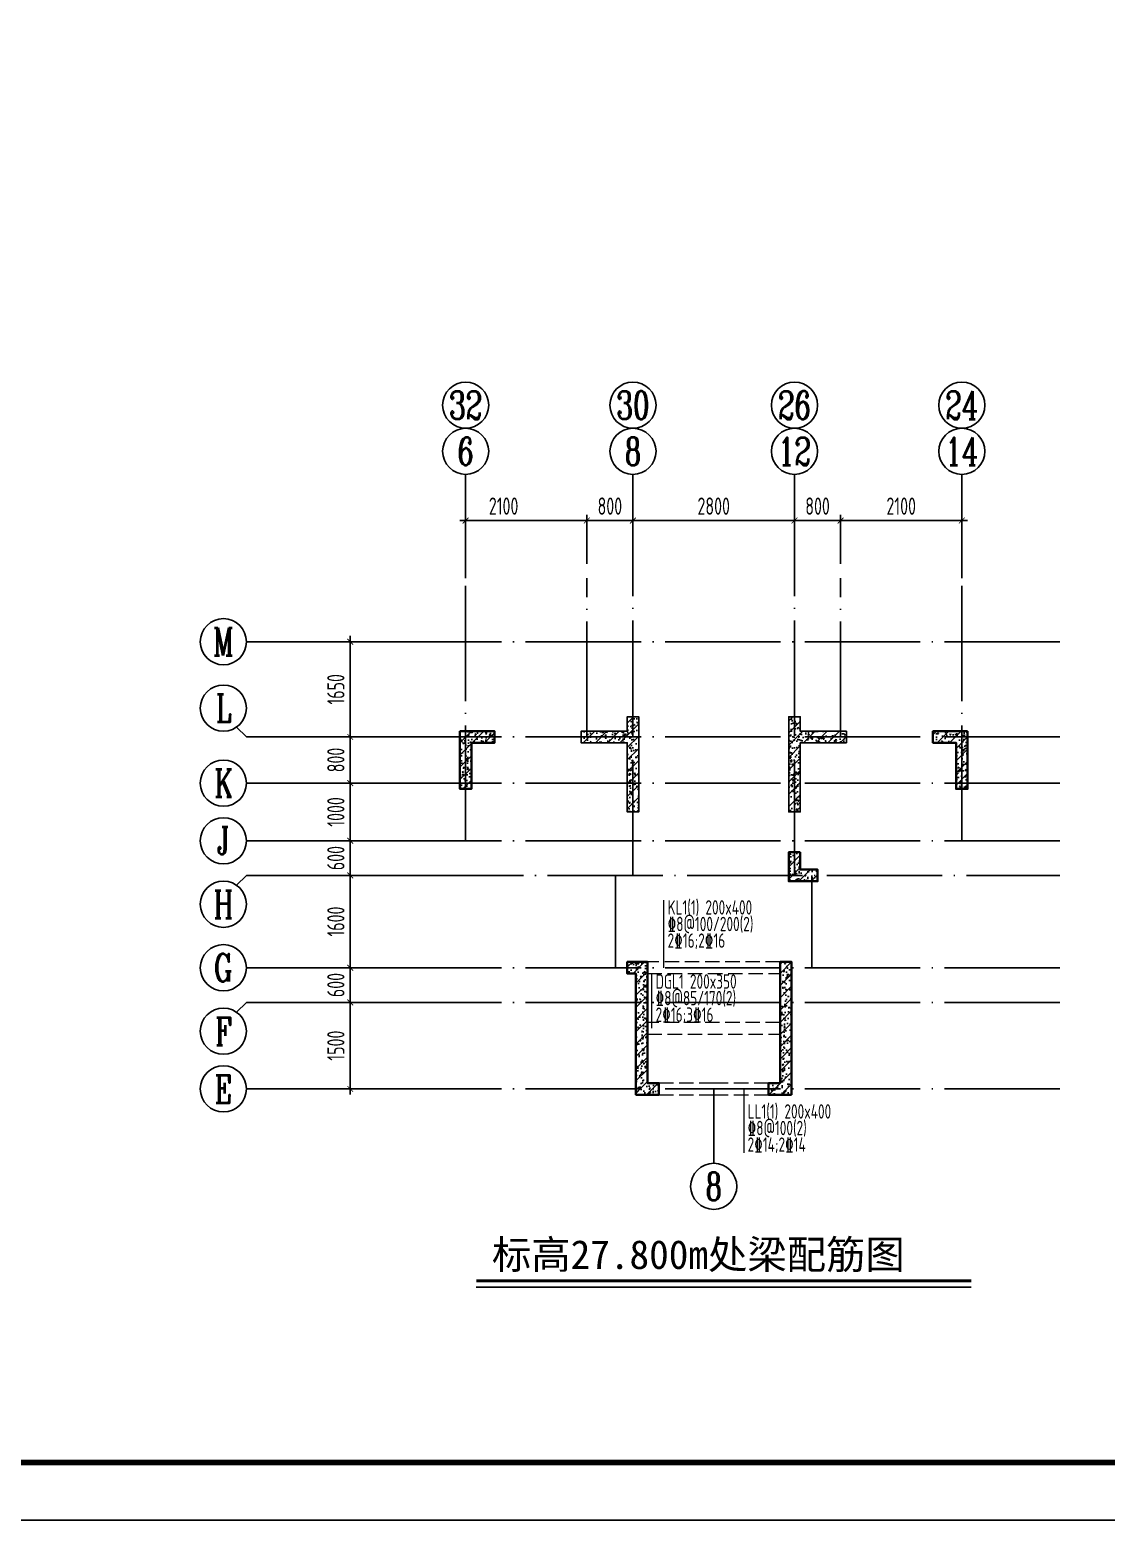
# Model space of a CAD drawing. Extents: x -812054 to 22247, y -644080 to 1003627.
# Drawn here: x -221337 to -202679, y -532076 to -506246 of the extents above; entities that cross this region are included whole.
import ezdxf
from ezdxf.enums import TextEntityAlignment as Align

# ---------------------------------------------------------------- set-up
doc = ezdxf.new("R2010")
doc.units = 0
doc.header["$LTSCALE"] = 1000
for name, pattern in [('__DASH', [0.35, 0.25, -0.1]), ('DASH', [0.35, 0.25, -0.1]), ('DOTE', [2.42, 2, -0.2, 0.02, -0.2])]:
    doc.linetypes.add(name, pattern=pattern)
doc.layers.get('0').update_dxf_attribs({"linetype": 'CONTINUOUS'})
doc.layers.get('DEFPOINTS').update_dxf_attribs({"linetype": 'CONTINUOUS'})
for name, color, linetype in [('-TK', 7, 'CONTINUOUS'), ('A-AXIS', 1, 'CONTINUOUS'), ('A-DOTE', 10, 'DOTE'), ('AXIS_NUM', 7, 'CONTINUOUS'), ('S-L主梁线', 4, 'DASH'), ('S-L梁编号', 6, 'CONTINUOUS'), ('S-L梁配筋', 7, 'CONTINUOUS'), ('S-Q墙填充', 252, 'CONTINUOUS'), ('S-Q墙实线', 6, 'CONTINUOUS'), ('S-Y一般标注', 3, 'CONTINUOUS'), ('S-Z柱填充', 252, 'CONTINUOUS'), ('S-Z柱实线', 6, 'CONTINUOUS'), ('S-引出线', 40, 'CONTINUOUS'), ('S-文字', 7, 'CONTINUOUS')]:
    doc.layers.add(name, color=color, linetype=linetype)
doc.styles.add('-宋体', font='', dxfattribs={"width": 0.7, "height": 300, "bigfont": '宋体.TTF'})
doc.styles.add('TSSD_Axis', font='complex.shx', dxfattribs={"width": 0.7, "bigfont": 'hztxt.shx'})
doc.styles.add('TSSD_DIMENSION', font='Tssdeng.shx', dxfattribs={"width": 0.7, "bigfont": 'tssdchn.shx'})
doc.styles.add('TSSD_REIN', font='tssdeng.shx', dxfattribs={"width": 0.7, "height": 300, "bigfont": 'tssdchn.shx'})
doc.styles.get('-宋体').set_extended_font_data('SimSun')
doc.dimstyles.new('TSSD_100_100', dxfattribs={"dimtxt": 300, "dimasz": 100, "dimexe": 100, "dimexo": 250, "dimgap": 100, "dimtad": 1, "dimdec": 0, "dimzin": 0, "dimdsep": 46, "dimtxsty": 'TSSD_DIMENSION', "dimblk": 'ARCHTICK', "dimcen": 0, "dimdle": 100, "dimclrt": 7, "dimadec": 0, "dimazin": 0, "dimtfac": 1, "dimtdec": 0, "dimtix": 1, "dimtmove": 2, "dimatfit": 3, "dimldrblk": 'ARCHTICK', "dimfxl": 1, "dimtolj": 1, "dimtzin": 0, "dimarcsym": 0})
pattern_1 = [(50, (-201055, -473108.2), (215.17805, -18.82564), [22.5, -247.5]), (355, (-201055, -473108.2), (-41.6254, 225.6576), [18, -198]), (100.4514, (-201037.07, -473109.78), (173.5528, 206.8319), [19.1221, -210.3426]), (46.1842, (-201055, -473048.2), (320.1723, -49.6557), [33.75, -371.25]), (96.6356, (-201028.32, -473052.35), (280.3988, 292.2354), [28.683, -315.514]), (351.1842, (-201055, -473048.2), (280.3986, 292.2356), [27, -297]), (21, (-201025, -473063.2), (179.0721, -120.78567), [22.5, -247.5]), (326, (-201025, -473063.2), (72.9946, 217.545), [18, -198]), (71.4514, (-201010.08, -473073.27), (252.0668, 96.75915), [19.1221, -210.3426]), (37.5, (-201055, -473108.21), (3.64796, 99.86816), [0, -195.6, 0, -201, 0, -198.75]), (7.5, (-201055, -473108.21), (78.92086, 118.32351), [0, -114.6, 0, -191.1, 0, -75.75]), (327.5, (-201121.9, -473108.21), (160.14673, -6.76646), [0, -75, 0, -234, 0, -310.5]), (317.5, (-201151.9, -473108.21), (174.95585, 30.0315), [0, -97.5, 0, -155.4, 0, -220.5]), (45, (-201055, -473108.2), (-106.066, 106.066), [])]
pattern_2 = [(50, (-206316.83, -305072.13), (215.17805, -18.82564), [22.5, -247.5]), (355, (-206316.83, -305072.13), (-41.6254, 225.65764), [18, -198]), (100.4514, (-206298.9, -305073.7), (173.55281, 206.83186), [19.12206, -210.34263]), (46.1842, (-206316.83, -305012.13), (320.1723, -49.6557), [33.75, -371.25]), (96.6356, (-206290.15, -305016.27), (280.3988, 292.23536), [28.6831, -315.5139]), (351.1842, (-206316.83, -305012.13), (280.3986, 292.2356), [27, -297]), (21, (-206286.83, -305027.13), (179.07212, -120.78567), [22.5, -247.5]), (326, (-206286.83, -305027.13), (72.9946, 217.54501), [18, -198]), (71.4514, (-206271.91, -305037.2), (252.06679, 96.75915), [19.12206, -210.34263]), (37.5, (-206316.834, -305072.13), (3.647957, 99.868156), [0, -195.6, 0, -201, 0, -198.75]), (7.5, (-206316.83, -305072.13), (78.92086, 118.323514), [0, -114.6, 0, -191.1, 0, -75.75]), (327.5, (-206383.73, -305072.13), (160.14673, -6.766462), [0, -75, 0, -234, 0, -310.5]), (317.5, (-206413.73, -305072.13), (174.95585, 30.031495), [0, -97.5, 0, -155.4, 0, -220.5]), (45, (-206316.83, -305072.13), (-106.06602, 106.06602), [])]

# ---------------------------------------------------------------- blocks, each defined once
blk = doc.blocks.new('A1')
blk.add_lwpolyline([(0, 59400), (0, 0), (84100, 0), (84100, 59400)], close=True)
at = {"const_width": 100}
blk.add_lwpolyline([(2500, 58400), (2500, 1000), (83100, 1000), (83100, 58400)], close=True, dxfattribs=at)
blk = doc.blocks.new('ts_axno')
at = {"color": 0, "linetype": 'ByBlock', "lineweight": -2}
blk.add_circle((0, 0), 0.5, dxfattribs=at)
at = {"color": 0, "linetype": 'ByBlock', "lineweight": -2, "style": 'TSSD_Axis', "width": 0.7}
blk.add_attdef('A', text='', height=0.6, dxfattribs=at).set_placement((0, 0), align=Align.MIDDLE_CENTER)
blk = doc.blocks.new('_ArchTick')
at = {"color": 0, "linetype": 'ByBlock', "const_width": 0.15}
blk.add_lwpolyline([(-0.5, -0.5), (0.5, 0.5)], dxfattribs=at)
blk = doc.blocks.new('*D3887')
at = {"layer": 'DEFPOINTS', "color": 0, "transparency": 16777216}
for p in [(-211682, -514751), (-213782, -515751), (-211682, -515751)]:
    blk.add_point(p, dxfattribs=at)
at = {"layer": 'S-Y一般标注', "color": 0, "lineweight": -2, "transparency": 16777216}
for p, q in [((-213882, -514751), (-211582, -514751)), ((-213782, -515501), (-213782, -514651)), ((-211682, -515501), (-211682, -514651))]:
    blk.add_line(p, q, dxfattribs=at)
at = {"layer": 'S-Y一般标注', "color": 0, "lineweight": -2, "transparency": 16777216, "xscale": 100, "yscale": 100, "zscale": 100, "rotation": 180}
blk.add_blockref('_ArchTick', (-213782, -514751), dxfattribs=at)
at = {"layer": 'S-Y一般标注', "color": 0, "lineweight": -2, "transparency": 16777216, "xscale": 100, "yscale": 100, "zscale": 100}
blk.add_blockref('_ArchTick', (-211682, -514751), dxfattribs=at)
at = {"layer": 'S-Y一般标注', "color": 7, "transparency": 16777216, "insert": (-213124, -514501), "char_height": 300, "attachment_point": 5, "style": 'TSSD_DIMENSION'}
blk.add_mtext('\\A1;2100', dxfattribs=at)
blk = doc.blocks.new('*D3888')
at = {"layer": 'DEFPOINTS', "color": 0, "transparency": 16777216}
for p in [(-208082, -514751), (-210882, -515751), (-208082, -515751)]:
    blk.add_point(p, dxfattribs=at)
at = {"layer": 'S-Y一般标注', "color": 0, "lineweight": -2, "transparency": 16777216}
for p, q in [((-210982, -514751), (-207982, -514751)), ((-210882, -515501), (-210882, -514651)), ((-208082, -515501), (-208082, -514651))]:
    blk.add_line(p, q, dxfattribs=at)
at = {"layer": 'S-Y一般标注', "color": 0, "lineweight": -2, "transparency": 16777216, "xscale": 100, "yscale": 100, "zscale": 100, "rotation": 180}
blk.add_blockref('_ArchTick', (-210882, -514751), dxfattribs=at)
at = {"layer": 'S-Y一般标注', "color": 0, "lineweight": -2, "transparency": 16777216, "xscale": 100, "yscale": 100, "zscale": 100}
blk.add_blockref('_ArchTick', (-208082, -514751), dxfattribs=at)
at = {"layer": 'S-Y一般标注', "color": 7, "transparency": 16777216, "insert": (-209482, -514501), "char_height": 300, "attachment_point": 5, "style": 'TSSD_DIMENSION'}
blk.add_mtext('\\A1;2800', dxfattribs=at)
blk = doc.blocks.new('*D3889')
at = {"layer": 'DEFPOINTS', "color": 0, "transparency": 16777216}
for p in [(-207282, -514751), (-208082, -515751), (-207282, -515751)]:
    blk.add_point(p, dxfattribs=at)
at = {"layer": 'S-Y一般标注', "color": 0, "lineweight": -2, "transparency": 16777216}
for p, q in [((-208182, -514751), (-207182, -514751)), ((-208082, -515501), (-208082, -514651)), ((-207282, -515501), (-207282, -514651))]:
    blk.add_line(p, q, dxfattribs=at)
at = {"layer": 'S-Y一般标注', "color": 0, "lineweight": -2, "transparency": 16777216, "xscale": 100, "yscale": 100, "zscale": 100, "rotation": 180}
blk.add_blockref('_ArchTick', (-208082, -514751), dxfattribs=at)
at = {"layer": 'S-Y一般标注', "color": 0, "lineweight": -2, "transparency": 16777216, "xscale": 100, "yscale": 100, "zscale": 100}
blk.add_blockref('_ArchTick', (-207282, -514751), dxfattribs=at)
at = {"layer": 'S-Y一般标注', "color": 7, "transparency": 16777216, "insert": (-207682, -514501), "char_height": 300, "attachment_point": 5, "style": 'TSSD_DIMENSION'}
blk.add_mtext('\\A1;800', dxfattribs=at)
blk = doc.blocks.new('*D3890')
at = {"layer": 'DEFPOINTS', "color": 0, "transparency": 16777216}
for p in [(-215782, -523101), (-214782, -523101), (-214782, -524601)]:
    blk.add_point(p, dxfattribs=at)
at = {"layer": 'S-Y一般标注', "color": 0, "lineweight": -2, "transparency": 16777216}
for p, q in [((-215782, -524701), (-215782, -523001)), ((-215032, -523101), (-215882, -523101)), ((-215032, -524601), (-215882, -524601))]:
    blk.add_line(p, q, dxfattribs=at)
at = {"layer": 'S-Y一般标注', "color": 0, "lineweight": -2, "transparency": 16777216, "xscale": 100, "yscale": 100, "zscale": 100}
for p, rotation in [((-215782, -523101), 90), ((-215782, -524601), 270)]:
    blk.add_blockref('_ArchTick', p, dxfattribs=dict(at, rotation=rotation))
at = {"layer": 'S-Y一般标注', "color": 7, "transparency": 16777216, "insert": (-216032, -523851), "char_height": 300, "attachment_point": 5, "rotation": 90, "style": 'TSSD_DIMENSION'}
blk.add_mtext('\\A1;1500', dxfattribs=at)
blk = doc.blocks.new('*D3891')
at = {"layer": 'DEFPOINTS', "color": 0, "transparency": 16777216}
for p in [(-215782, -522501), (-214782, -522501), (-214782, -523101)]:
    blk.add_point(p, dxfattribs=at)
at = {"layer": 'S-Y一般标注', "color": 0, "lineweight": -2, "transparency": 16777216}
for p, q in [((-215032, -522501), (-215882, -522501)), ((-215782, -522501), (-215782, -522401)), ((-215782, -523101), (-215782, -522501)), ((-215032, -523101), (-215882, -523101)), ((-215782, -523101), (-215782, -523201))]:
    blk.add_line(p, q, dxfattribs=at)
at = {"layer": 'S-Y一般标注', "color": 0, "lineweight": -2, "transparency": 16777216, "xscale": 100, "yscale": 100, "zscale": 100}
for p, rotation in [((-215782, -522501), 270), ((-215782, -523101), 90)]:
    blk.add_blockref('_ArchTick', p, dxfattribs=dict(at, rotation=rotation))
at = {"layer": 'S-Y一般标注', "color": 7, "transparency": 16777216, "insert": (-216032, -522801), "char_height": 300, "attachment_point": 5, "rotation": 90, "style": 'TSSD_DIMENSION'}
blk.add_mtext('\\A1;600', dxfattribs=at)
blk = doc.blocks.new('*D3892')
at = {"layer": 'DEFPOINTS', "color": 0, "transparency": 16777216}
for p in [(-215782, -520901), (-214782, -520901), (-214782, -522501)]:
    blk.add_point(p, dxfattribs=at)
at = {"layer": 'S-Y一般标注', "color": 0, "lineweight": -2, "transparency": 16777216}
for p, q in [((-215032, -520901), (-215882, -520901)), ((-215782, -522601), (-215782, -520801)), ((-215032, -522501), (-215882, -522501))]:
    blk.add_line(p, q, dxfattribs=at)
at = {"layer": 'S-Y一般标注', "color": 0, "lineweight": -2, "transparency": 16777216, "xscale": 100, "yscale": 100, "zscale": 100}
for p, rotation in [((-215782, -520901), 90), ((-215782, -522501), 270)]:
    blk.add_blockref('_ArchTick', p, dxfattribs=dict(at, rotation=rotation))
at = {"layer": 'S-Y一般标注', "color": 7, "transparency": 16777216, "insert": (-216032, -521701), "char_height": 300, "attachment_point": 5, "rotation": 90, "style": 'TSSD_DIMENSION'}
blk.add_mtext('\\A1;1600', dxfattribs=at)
blk = doc.blocks.new('*D3893')
at = {"layer": 'DEFPOINTS', "color": 0, "transparency": 16777216}
for p in [(-215782, -520301), (-214782, -520301), (-214782, -520901)]:
    blk.add_point(p, dxfattribs=at)
at = {"layer": 'S-Y一般标注', "color": 0, "lineweight": -2, "transparency": 16777216}
for p, q in [((-215782, -520301), (-215782, -520201)), ((-215032, -520301), (-215882, -520301)), ((-215782, -520901), (-215782, -520301)), ((-215032, -520901), (-215882, -520901)), ((-215782, -520901), (-215782, -521001))]:
    blk.add_line(p, q, dxfattribs=at)
at = {"layer": 'S-Y一般标注', "color": 0, "lineweight": -2, "transparency": 16777216, "xscale": 100, "yscale": 100, "zscale": 100}
for p, rotation in [((-215782, -520301), 270), ((-215782, -520901), 90)]:
    blk.add_blockref('_ArchTick', p, dxfattribs=dict(at, rotation=rotation))
at = {"layer": 'S-Y一般标注', "color": 7, "transparency": 16777216, "insert": (-216032, -520601), "char_height": 300, "attachment_point": 5, "rotation": 90, "style": 'TSSD_DIMENSION'}
blk.add_mtext('\\A1;600', dxfattribs=at)
blk = doc.blocks.new('*D3894')
at = {"layer": 'DEFPOINTS', "color": 0, "transparency": 16777216}
for p in [(-215782, -519301), (-214782, -519301), (-214782, -520301)]:
    blk.add_point(p, dxfattribs=at)
at = {"layer": 'S-Y一般标注', "color": 0, "lineweight": -2, "transparency": 16777216}
for p, q in [((-215032, -519301), (-215882, -519301)), ((-215782, -520401), (-215782, -519201)), ((-215032, -520301), (-215882, -520301))]:
    blk.add_line(p, q, dxfattribs=at)
at = {"layer": 'S-Y一般标注', "color": 0, "lineweight": -2, "transparency": 16777216, "xscale": 100, "yscale": 100, "zscale": 100}
for p, rotation in [((-215782, -519301), 90), ((-215782, -520301), 270)]:
    blk.add_blockref('_ArchTick', p, dxfattribs=dict(at, rotation=rotation))
at = {"layer": 'S-Y一般标注', "color": 7, "transparency": 16777216, "insert": (-216032, -519801), "char_height": 300, "attachment_point": 5, "rotation": 90, "style": 'TSSD_DIMENSION'}
blk.add_mtext('\\A1;1000', dxfattribs=at)
blk = doc.blocks.new('*D3895')
at = {"layer": 'DEFPOINTS', "color": 0, "transparency": 16777216}
for p in [(-215782, -518501), (-214782, -518501), (-214782, -519301)]:
    blk.add_point(p, dxfattribs=at)
at = {"layer": 'S-Y一般标注', "color": 0, "lineweight": -2, "transparency": 16777216}
for p, q in [((-215782, -519401), (-215782, -518401)), ((-215032, -518501), (-215882, -518501)), ((-215032, -519301), (-215882, -519301))]:
    blk.add_line(p, q, dxfattribs=at)
at = {"layer": 'S-Y一般标注', "color": 0, "lineweight": -2, "transparency": 16777216, "xscale": 100, "yscale": 100, "zscale": 100}
for p, rotation in [((-215782, -518501), 90), ((-215782, -519301), 270)]:
    blk.add_blockref('_ArchTick', p, dxfattribs=dict(at, rotation=rotation))
at = {"layer": 'S-Y一般标注', "color": 7, "transparency": 16777216, "insert": (-216032, -518901), "char_height": 300, "attachment_point": 5, "rotation": 90, "style": 'TSSD_DIMENSION'}
blk.add_mtext('\\A1;800', dxfattribs=at)
blk = doc.blocks.new('*D3896')
at = {"layer": 'DEFPOINTS', "color": 0, "transparency": 16777216}
for p in [(-210882, -514751), (-211682, -515751), (-210882, -515751)]:
    blk.add_point(p, dxfattribs=at)
at = {"layer": 'S-Y一般标注', "color": 0, "lineweight": -2, "transparency": 16777216}
for p, q in [((-211782, -514751), (-210782, -514751)), ((-211682, -515501), (-211682, -514651)), ((-210882, -515501), (-210882, -514651))]:
    blk.add_line(p, q, dxfattribs=at)
at = {"layer": 'S-Y一般标注', "color": 0, "lineweight": -2, "transparency": 16777216, "xscale": 100, "yscale": 100, "zscale": 100, "rotation": 180}
blk.add_blockref('_ArchTick', (-211682, -514751), dxfattribs=at)
at = {"layer": 'S-Y一般标注', "color": 0, "lineweight": -2, "transparency": 16777216, "xscale": 100, "yscale": 100, "zscale": 100}
blk.add_blockref('_ArchTick', (-210882, -514751), dxfattribs=at)
at = {"layer": 'S-Y一般标注', "color": 7, "transparency": 16777216, "insert": (-211282, -514501), "char_height": 300, "attachment_point": 5, "style": 'TSSD_DIMENSION'}
blk.add_mtext('\\A1;800', dxfattribs=at)
blk = doc.blocks.new('*D3897')
at = {"layer": 'DEFPOINTS', "color": 0, "transparency": 16777216}
for p in [(-205182, -514751), (-207282, -515751), (-205182, -515751)]:
    blk.add_point(p, dxfattribs=at)
at = {"layer": 'S-Y一般标注', "color": 0, "lineweight": -2, "transparency": 16777216}
for p, q in [((-207382, -514751), (-205082, -514751)), ((-207282, -515501), (-207282, -514651)), ((-205182, -515501), (-205182, -514651))]:
    blk.add_line(p, q, dxfattribs=at)
at = {"layer": 'S-Y一般标注', "color": 0, "lineweight": -2, "transparency": 16777216, "xscale": 100, "yscale": 100, "zscale": 100, "rotation": 180}
blk.add_blockref('_ArchTick', (-207282, -514751), dxfattribs=at)
at = {"layer": 'S-Y一般标注', "color": 0, "lineweight": -2, "transparency": 16777216, "xscale": 100, "yscale": 100, "zscale": 100}
blk.add_blockref('_ArchTick', (-205182, -514751), dxfattribs=at)
at = {"layer": 'S-Y一般标注', "color": 7, "transparency": 16777216, "insert": (-206232, -514501), "char_height": 300, "attachment_point": 5, "style": 'TSSD_DIMENSION'}
blk.add_mtext('\\A1;2100', dxfattribs=at)
blk = doc.blocks.new('*D3898')
at = {"layer": 'DEFPOINTS', "color": 0, "transparency": 16777216}
for p in [(-215782, -516851), (-214782, -516851), (-214782, -518501)]:
    blk.add_point(p, dxfattribs=at)
at = {"layer": 'S-Y一般标注', "color": 0, "lineweight": -2, "transparency": 16777216}
for p, q in [((-215032, -516851), (-215882, -516851)), ((-215782, -518601), (-215782, -516751)), ((-215032, -518501), (-215882, -518501))]:
    blk.add_line(p, q, dxfattribs=at)
at = {"layer": 'S-Y一般标注', "color": 0, "lineweight": -2, "transparency": 16777216, "xscale": 100, "yscale": 100, "zscale": 100}
for p, rotation in [((-215782, -516851), 90), ((-215782, -518501), 270)]:
    blk.add_blockref('_ArchTick', p, dxfattribs=dict(at, rotation=rotation))
at = {"layer": 'S-Y一般标注', "color": 7, "transparency": 16777216, "insert": (-216032, -517676), "char_height": 300, "attachment_point": 5, "rotation": 90, "style": 'TSSD_DIMENSION'}
blk.add_mtext('\\A1;1650', dxfattribs=at)

msp = doc.modelspace()

# ---------------------------------------------------------------- hatches: boundary and pattern name
at = {"layer": 'S-Q墙填充'}
h = msp.add_hatch(dxfattribs=at)
h.set_pattern_fill('ARMORED', color=252, scale=30, style=0)
h.set_pattern_definition(pattern_1)
h.paths.add_polyline_path([(-213881.74, -518401.25), (-213281.82, -518401.25), (-213281.82, -518601.25), (-213681.74, -518601.25), (-213681.74, -519401.25), (-213881.74, -519401.25)])
h = msp.add_hatch(dxfattribs=at)
h.set_pattern_fill('ARMORED', color=252, scale=30, style=0)
h.set_pattern_definition(pattern_2)
h.paths.add_polyline_path([(-210781.74, -518501.25), (-210781.74, -518151.25), (-210981.74, -518151.25), (-210981.74, -518401.25), (-211781.86, -518401.25), (-211781.86, -518601.25), (-210981.74, -518601.25), (-210981.74, -519801.25), (-210781.74, -519801.25)])
h = msp.add_hatch(dxfattribs=at)
h.set_pattern_fill('ARMORED', color=252, scale=30, style=0)
h.set_pattern_definition(pattern_2)
h.paths.add_polyline_path([(-208181.74, -518501.25), (-208181.74, -519801.25), (-207981.74, -519801.25), (-207981.74, -518601.25), (-207182.13, -518601.25), (-207182.13, -518401.25), (-207981.74, -518401.25), (-207981.74, -518151.25), (-208181.74, -518151.25)])
h = msp.add_hatch(dxfattribs=at)
h.set_pattern_fill('ARMORED', color=252, scale=30, style=0)
h.set_pattern_definition(pattern_1)
h.paths.add_polyline_path([(-205081.74, -518401.25), (-205681.65, -518401.25), (-205681.65, -518601.25), (-205281.74, -518601.25), (-205281.74, -519401.25), (-205081.74, -519401.25)])
h = msp.add_hatch(dxfattribs=at)
h.set_pattern_fill('ARMORED', color=252, scale=30, style=0)
h.set_pattern_definition(pattern_1)
h.paths.add_polyline_path([(-210631.74, -522401.25), (-210981.74, -522401.25), (-210981.74, -522601.25), (-210831.74, -522601.25), (-210831.74, -523101.24), (-210831.74, -523551.25), (-210831.74, -524701.25), (-210431.74, -524701.25), (-210431.74, -524501.25), (-210631.74, -524501.25), (-210631.74, -523551.25), (-210631.74, -523101.24)])
h = msp.add_hatch(dxfattribs=at)
h.set_pattern_fill('ARMORED', color=252, scale=30, style=0)
h.set_pattern_definition(pattern_1)
h.paths.add_polyline_path([(-208131.74, -524701.25), (-208131.74, -523551.25), (-208131.74, -523101.24), (-208131.74, -522401.25), (-208331.74, -522401.25), (-208331.74, -523101.24), (-208331.74, -523551.25), (-208331.74, -524501.25), (-208531.74, -524501.25), (-208531.74, -524701.25)])
at = {"layer": 'S-Z柱填充'}
h = msp.add_hatch(dxfattribs=at)
h.set_pattern_fill('ARMORED', color=252, scale=30, style=0)
h.set_pattern_definition(pattern_1)
h.paths.add_polyline_path([(-207981.74, -520500.98), (-208181.74, -520500.98), (-208181.74, -521000.98), (-207681.74, -521000.98), (-207681.74, -520800.98), (-207981.74, -520800.98)])

# ---------------------------------------------------------------- linework, layer by layer
at = {"layer": 'A-AXIS'}
for p, q in [((-213781.74, -515751.36), (-213781.74, -513951.36)), ((-210881.74, -515751.36), (-210881.74, -513951.36)), ((-208081.74, -515751.36), (-208081.74, -513951.36)), ((-205181.74, -515751.36), (-205181.74, -513951.36)), ((-214781.74, -516851.25), (-217581.74, -516851.25)), ((-217581.74, -518501.25), (-217753.35, -518329.63)), ((-214781.74, -518501.25), (-217581.74, -518501.25)), ((-214781.74, -519301.25), (-217581.74, -519301.25)), ((-214781.74, -520301.25), (-217581.74, -520301.25)), ((-217581.74, -520900.98), (-217753.35, -521072.59)), ((-214781.74, -520900.98), (-217581.74, -520900.98)), ((-214781.74, -522501.25), (-217581.74, -522501.25)), ((-217581.74, -523101.25), (-217753.35, -523272.86)), ((-214781.74, -523101.25), (-217581.74, -523101.25)), ((-214781.74, -524601.25), (-217581.74, -524601.25))]:
    msp.add_line(p, q, dxfattribs=at)
at = {"layer": 'A-DOTE'}
for p, q in [((-213781.74, -520301.25), (-213781.74, -515751.36)), ((-211681.74, -518501.25), (-211681.74, -515751.36)), ((-210881.74, -520900.98), (-210881.74, -515751.36)), ((-208081.74, -520900.98), (-208081.74, -515751.36)), ((-207281.74, -518501.25), (-207281.74, -515751.36)), ((-205181.74, -520301.25), (-205181.74, -515751.36)), ((-203481.74, -516851.25), (-214781.74, -516851.25)), ((-203481.74, -518501.25), (-214781.74, -518501.25)), ((-203481.74, -519301.25), (-214781.74, -519301.25)), ((-203481.74, -520301.25), (-214781.74, -520301.25)), ((-214781.74, -520900.98), (-203481.74, -520900.98)), ((-211181.74, -522501.25), (-211181.74, -520901.25)), ((-207781.74, -522501.25), (-207781.74, -520901.25)), ((-203481.74, -522501.25), (-214781.74, -522501.25)), ((-203481.74, -523101.25), (-214781.74, -523101.25)), ((-203481.74, -524601.25), (-214781.74, -524601.25)), ((-209481.74, -524601.25), (-209481.74, -525889.81))]:
    msp.add_line(p, q, dxfattribs=at)
at = {"layer": 'S-L主梁线', "linetype": '__DASH', "lineweight": 18}
for p, q in [((-208331.74, -522401.25), (-210631.74, -522401.25)), ((-210631.74, -522601.25), (-208331.74, -522601.25)), ((-208331.74, -523451.25), (-210631.74, -523451.25)), ((-210631.74, -523651.25), (-208331.74, -523651.25)), ((-209481.73, -524501.25), (-210431.74, -524501.25)), ((-208531.74, -524501.25), (-209481.73, -524501.25)), ((-210431.74, -524701.25), (-209481.73, -524701.25)), ((-209481.72, -524701.25), (-208531.74, -524701.25))]:
    msp.add_line(p, q, dxfattribs=at)
at = {"layer": 'S-L梁编号', "lineweight": 18}
for p, q in [((-210344.29, -522501.25), (-210344.29, -521330.53)), ((-210551.82, -523551.25), (-210551.82, -522614.88)), ((-208957.13, -524601.25), (-208957.13, -525710.93))]:
    msp.add_line(p, q, dxfattribs=at)
at = {"layer": 'S-Q墙实线', "lineweight": 35}
for points in [[(-213881.74, -518401.25), (-213281.82, -518401.25), (-213281.82, -518601.25), (-213681.74, -518601.25), (-213681.74, -519401.25), (-213881.74, -519401.25)], [(-205081.74, -518401.25), (-205681.65, -518401.25), (-205681.65, -518601.25), (-205281.74, -518601.25), (-205281.74, -519401.25), (-205081.74, -519401.25)], [(-210631.74, -522401.25), (-210981.74, -522401.25), (-210981.74, -522601.25), (-210831.74, -522601.25), (-210831.74, -523101.24), (-210831.74, -523551.25), (-210831.74, -524701.25), (-210431.74, -524701.25), (-210431.74, -524501.25), (-210631.74, -524501.25), (-210631.74, -523551.25), (-210631.74, -523101.24)], [(-208131.74, -524701.25), (-208131.74, -523551.25), (-208131.74, -523101.24), (-208131.74, -522401.25), (-208331.74, -522401.25), (-208331.74, -523101.24), (-208331.74, -523551.25), (-208331.74, -524501.25), (-208531.74, -524501.25), (-208531.74, -524701.25)]]:
    msp.add_lwpolyline(points, close=True, dxfattribs=at)
at = {"layer": 'S-Q墙实线'}
msp.add_lwpolyline([(-210781.74, -518501.25), (-210781.74, -518151.25), (-210981.74, -518151.25), (-210981.74, -518401.25), (-211781.86, -518401.25), (-211781.86, -518601.25), (-210981.74, -518601.25), (-210981.74, -519801.25), (-210781.74, -519801.25), (-210781.74, -518501.25)], dxfattribs=at)
msp.add_lwpolyline([(-208181.74, -518501.25), (-208181.74, -519801.25), (-207981.74, -519801.25), (-207981.74, -518601.25), (-207182.13, -518601.25), (-207182.13, -518401.25), (-207981.74, -518401.25), (-207981.74, -518151.25), (-208181.74, -518151.25)], close=True, dxfattribs=at)
at = {"layer": 'S-Z柱实线', "lineweight": 35}
msp.add_lwpolyline([(-207981.74, -520500.98), (-208181.74, -520500.98), (-208181.74, -521000.98), (-207681.74, -521000.98), (-207681.74, -520800.98), (-207981.74, -520800.98)], close=True, dxfattribs=at)
at = {"layer": 'S-引出线', "color": 3, "const_width": 56}
msp.add_lwpolyline([(-213598.44, -527928.1), (-205017.42, -527928.1)], dxfattribs=at)
at = {"layer": 'S-引出线', "color": 3}
msp.add_lwpolyline([(-213598.44, -528040.1), (-205017.42, -528040.1)], dxfattribs=at)

# ---------------------------------------------------------------- block references
at = {"layer": '-TK'}
msp.add_blockref('A1', (-267613.63, -532075.79), dxfattribs=at)
at = {"layer": 'A-AXIS'}
ref = msp.add_blockref('ts_axno', (-213781.74, -512751.36), dxfattribs=dict(at, xscale=800, yscale=800, zscale=800))
ref.add_attrib('5', '32', dxfattribs={"layer": 'AXIS_NUM', "height": 480, "style": 'TSSD_Axis', "width": 0.7}).set_placement((-213781.74, -512751.36), align=Align.MIDDLE_CENTER)
ref = msp.add_blockref('ts_axno', (-210881.74, -512751.36), dxfattribs=dict(at, xscale=800, yscale=800, zscale=800))
ref.add_attrib('6', '30', dxfattribs={"layer": 'AXIS_NUM', "height": 480, "style": 'TSSD_Axis', "width": 0.7}).set_placement((-210881.74, -512751.36), align=Align.MIDDLE_CENTER)
ref = msp.add_blockref('ts_axno', (-208081.74, -512751.36), dxfattribs=dict(at, xscale=800, yscale=800, zscale=800))
ref.add_attrib('7', '26', dxfattribs={"layer": 'AXIS_NUM', "height": 480, "style": 'TSSD_Axis', "width": 0.7}).set_placement((-208081.74, -512751.36), align=Align.MIDDLE_CENTER)
ref = msp.add_blockref('ts_axno', (-205181.74, -512751.36), dxfattribs=dict(at, xscale=800, yscale=800, zscale=800))
ref.add_attrib('8', '24', dxfattribs={"layer": 'AXIS_NUM', "height": 480, "style": 'TSSD_Axis', "width": 0.7}).set_placement((-205181.74, -512751.36), align=Align.MIDDLE_CENTER)
ref = msp.add_blockref('ts_axno', (-213781.74, -513551.36), dxfattribs=dict(at, xscale=800, yscale=800, zscale=800))
ref.add_attrib('5', '6', dxfattribs={"layer": 'AXIS_NUM', "height": 480, "style": 'TSSD_Axis', "width": 0.7}).set_placement((-213781.74, -513551.36), align=Align.MIDDLE_CENTER)
ref = msp.add_blockref('ts_axno', (-210881.74, -513551.36), dxfattribs=dict(at, xscale=800, yscale=800, zscale=800))
ref.add_attrib('6', '8', dxfattribs={"layer": 'AXIS_NUM', "height": 480, "style": 'TSSD_Axis', "width": 0.7}).set_placement((-210881.74, -513551.36), align=Align.MIDDLE_CENTER)
ref = msp.add_blockref('ts_axno', (-208081.74, -513551.36), dxfattribs=dict(at, xscale=800, yscale=800, zscale=800))
ref.add_attrib('7', '12', dxfattribs={"layer": 'AXIS_NUM', "height": 480, "style": 'TSSD_Axis', "width": 0.7}).set_placement((-208081.74, -513551.36), align=Align.MIDDLE_CENTER)
ref = msp.add_blockref('ts_axno', (-205181.74, -513551.36), dxfattribs=dict(at, xscale=800, yscale=800, zscale=800))
ref.add_attrib('8', '14', dxfattribs={"layer": 'AXIS_NUM', "height": 480, "style": 'TSSD_Axis', "width": 0.7}).set_placement((-205181.74, -513551.36), align=Align.MIDDLE_CENTER)
ref = msp.add_blockref('ts_axno', (-217981.74, -516851.25), dxfattribs=dict(at, xscale=800, yscale=800, zscale=800))
ref.add_attrib('G', 'M', dxfattribs={"layer": 'AXIS_NUM', "height": 480, "style": 'TSSD_Axis', "width": 0.7}).set_placement((-217981.74, -516851.25), align=Align.MIDDLE_CENTER)
ref = msp.add_blockref('ts_axno', (-217981.74, -518001.25), dxfattribs=dict(at, xscale=800, yscale=800, zscale=800))
ref.add_attrib('G', 'L', dxfattribs={"layer": 'AXIS_NUM', "height": 480, "style": 'TSSD_Axis', "width": 0.7}).set_placement((-217981.74, -518001.25), align=Align.MIDDLE_CENTER)
ref = msp.add_blockref('ts_axno', (-217981.74, -519301.25), dxfattribs=dict(at, xscale=800, yscale=800, zscale=800))
ref.add_attrib('G', 'K', dxfattribs={"layer": 'AXIS_NUM', "height": 480, "style": 'TSSD_Axis', "width": 0.7}).set_placement((-217981.74, -519301.25), align=Align.MIDDLE_CENTER)
ref = msp.add_blockref('ts_axno', (-217981.74, -520301.25), dxfattribs=dict(at, xscale=800, yscale=800, zscale=800))
ref.add_attrib('G', 'J', dxfattribs={"layer": 'AXIS_NUM', "height": 480, "style": 'TSSD_Axis', "width": 0.7}).set_placement((-217981.74, -520301.25), align=Align.MIDDLE_CENTER)
ref = msp.add_blockref('ts_axno', (-217981.74, -521400.98), dxfattribs=dict(at, xscale=800, yscale=800, zscale=800))
ref.add_attrib('C', 'H', dxfattribs={"layer": 'AXIS_NUM', "height": 480, "style": 'TSSD_Axis', "width": 0.7}).set_placement((-217981.74, -521400.98), align=Align.MIDDLE_CENTER)
ref = msp.add_blockref('ts_axno', (-217981.74, -522501.25), dxfattribs=dict(at, xscale=800, yscale=800, zscale=800))
ref.add_attrib('D', 'G', dxfattribs={"layer": 'AXIS_NUM', "height": 480, "style": 'TSSD_Axis', "width": 0.7}).set_placement((-217981.74, -522501.25), align=Align.MIDDLE_CENTER)
ref = msp.add_blockref('ts_axno', (-217981.74, -523601.25), dxfattribs=dict(at, xscale=800, yscale=800, zscale=800))
ref.add_attrib('C', 'F', dxfattribs={"layer": 'AXIS_NUM', "height": 480, "style": 'TSSD_Axis', "width": 0.7}).set_placement((-217981.74, -523601.25), align=Align.MIDDLE_CENTER)
ref = msp.add_blockref('ts_axno', (-217981.74, -524601.25), dxfattribs=dict(at, xscale=800, yscale=800, zscale=800))
ref.add_attrib('B', 'E', dxfattribs={"layer": 'AXIS_NUM', "height": 480, "style": 'TSSD_Axis', "width": 0.7}).set_placement((-217981.74, -524601.25), align=Align.MIDDLE_CENTER)
ref = msp.add_blockref('ts_axno', (-209481.74, -526289.81), dxfattribs=dict(at, xscale=-800, yscale=800, zscale=800, rotation=180))
ref.add_attrib('6', '8', dxfattribs={"layer": 'AXIS_NUM', "height": 480, "style": 'TSSD_Axis', "width": 0.7}).set_placement((-209481.74, -526289.81), align=Align.MIDDLE_CENTER)

# ---------------------------------------------------------------- texts
at = {"layer": 'S-L梁编号', "color": 6, "style": 'TSSD_REIN', "width": 0.7}
for s, p in [('KL1(1) 200x400', (-210281.79, -521580.53)), ('DGL1 200x350', (-210489.32, -522864.88)), ('LL1(1) 200x400', (-208894.63, -525116.7))]:
    msp.add_text(s, height=250, dxfattribs=at).set_placement(p)
at = {"layer": 'S-L梁配筋', "color": 7, "style": 'TSSD_REIN', "width": 0.7}
for s, p in [('%%1328@100/200(2)', (-210281.79, -521868.03)), ('2%%13216;2%%13216', (-210281.79, -522155.53)), ('%%1328@85/170(2)', (-210489.32, -523152.38)), ('2%%13216;3%%13216', (-210489.32, -523439.88)), ('%%1328@100(2)', (-208894.63, -525404.2)), ('2%%13214;2%%13214', (-208894.63, -525691.7))]:
    msp.add_text(s, height=250, dxfattribs=at).set_placement(p)
at = {"layer": 'S-文字', "style": '-宋体'}
msp.add_text('标高27.800m处梁配筋图', height=500, dxfattribs=at).set_placement((-213325.96, -527721.58))

# ---------------------------------------------------------------- dimensions: what is measured, and where the dimension line sits
at = {"layer": 'S-Y一般标注'}
dim = msp.add_linear_dim(base=(-211681.74, -514751.36), p1=(-213781.74, -515751.36), p2=(-211681.74, -515751.36), dimstyle='TSSD_100_100', dxfattribs=at)
dim.commit()
dim.dimension.update_dxf_attribs({"geometry": '*D3887', "text_midpoint": (-213123.66, -514501.36), "dimtype": 160})
for base, p1, p2, picture, middle in [((-210881.74, -514751.36), (-211681.74, -515751.36), (-210881.74, -515751.36), '*D3896', (-211281.74, -514501.36)), ((-208081.74, -514751.36), (-210881.74, -515751.36), (-208081.74, -515751.36), '*D3888', (-209481.74, -514501.36)), ((-207281.74, -514751.36), (-208081.74, -515751.36), (-207281.74, -515751.36), '*D3889', (-207681.74, -514501.36)), ((-205181.74, -514751.36), (-207281.74, -515751.36), (-205181.74, -515751.36), '*D3897', (-206231.74, -514501.36))]:
    dim = msp.add_linear_dim(base=base, p1=p1, p2=p2, dimstyle='TSSD_100_100', dxfattribs=at)
    dim.commit()
    dim.dimension.update_dxf_attribs({"geometry": picture, "text_midpoint": middle})
for base, p1, p2, picture, middle in [((-215781.74, -516851.25), (-214781.74, -518501.25), (-214781.74, -516851.25), '*D3898', (-216031.74, -517676.25)), ((-215781.74, -518501.25), (-214781.74, -519301.25), (-214781.74, -518501.25), '*D3895', (-216031.74, -518901.25)), ((-215781.74, -519301.25), (-214781.74, -520301.25), (-214781.74, -519301.25), '*D3894', (-216031.74, -519801.25)), ((-215781.74, -520301.25), (-214781.74, -520900.98), (-214781.74, -520301.25), '*D3893', (-216031.74, -520601.11)), ((-215781.74, -520900.98), (-214781.74, -522501.25), (-214781.74, -520900.98), '*D3892', (-216031.74, -521701.11)), ((-215781.74, -522501.25), (-214781.74, -523101.25), (-214781.74, -522501.25), '*D3891', (-216031.74, -522801.25)), ((-215781.74, -523101.25), (-214781.74, -524601.25), (-214781.74, -523101.25), '*D3890', (-216031.74, -523851.25))]:
    dim = msp.add_linear_dim(base=base, p1=p1, p2=p2, angle=90, dimstyle='TSSD_100_100', dxfattribs=at)
    dim.commit()
    dim.dimension.update_dxf_attribs({"geometry": picture, "text_midpoint": middle})

doc.saveas('drawing.dxf')
